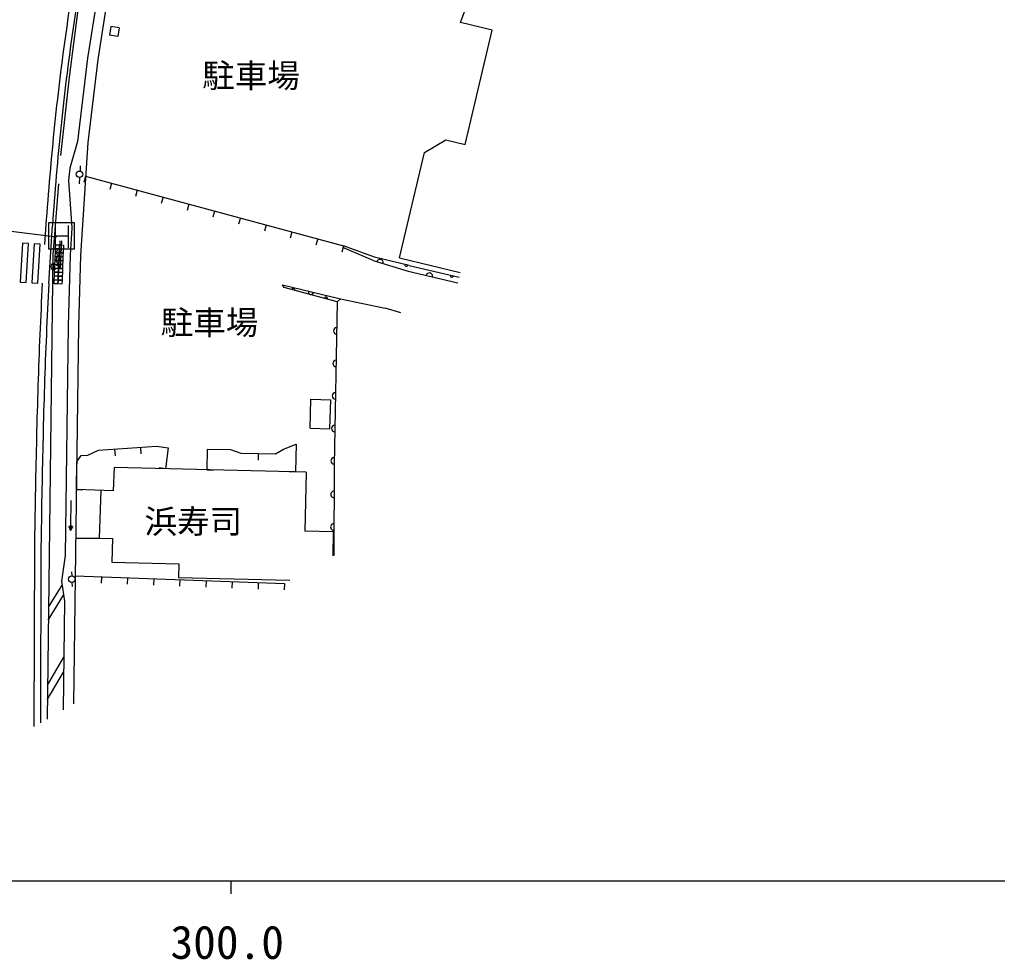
# Model space of a CAD drawing. Units: millimetres, scale not verified. Extents: x 40000 to 680000, y 20000 to 380000.
# Drawn here: x 351755 to 426938, y 198964 to 271214 of the extents above; entities that cross this region are included whole.
import ezdxf
from ezdxf.enums import TextEntityAlignment as Align

# ---------------------------------------------------------------- set-up
doc = ezdxf.new("R2010")
doc.units = ezdxf.units.MM
doc.header["$LTSCALE"] = 1000
for name, color, linetype, lineweight in [('M-BGD', 7, 'Continuous', 25), ('M-STR-STRC', 7, 'Continuous', 25), ('M-TTL-BAND', 7, 'Continuous', 25)]:
    doc.layers.add(name, color=color, linetype=linetype, lineweight=lineweight)
doc.styles.add('ＭＳ ゴシック', font='')
doc.styles.get('ＭＳ ゴシック').set_extended_font_data('MS Gothic')

msp = doc.modelspace()

# ---------------------------------------------------------------- linework, layer by layer
at = {"layer": 'M-BGD'}
for p, q in [((358809, 279734), (356967, 268241)), ((359597, 279592), (357760, 268131)), ((385645, 270994), (386882, 274298)), ((356237, 271953), (355580, 266775)), ((358785, 270691), (358674, 270023)), ((359422, 270588), (358785, 270691)), ((388103, 270407), (385645, 270994)), ((359311, 269920), (358674, 270023)), ((359422, 270588), (359311, 269920)), ((386006, 261618), (388103, 270407)), ((356967, 268241), (356209, 261853)), ((357760, 268131), (357004, 261761)), ((355580, 266775), (354909, 260756)), ((355158, 265040), (355103, 264550)), ((355050, 264066), (354997, 263583)), ((355103, 264550), (355050, 264066)), ((354997, 263583), (354946, 263099)), ((354897, 262615), (354848, 262131)), ((354946, 263099), (354897, 262615)), ((354800, 261646), (354754, 261161)), ((354848, 262131), (354800, 261646)), ((356209, 261853), (355617, 259791)), ((357004, 261761), (356445, 253074)), ((382899, 260984), (384517, 261973)), ((384517, 261973), (386006, 261618)), ((354754, 261161), (354708, 260676)), ((380959, 252885), (382899, 260984)), ((354664, 260190), (354620, 259705)), ((354708, 260676), (354664, 260190)), ((354620, 259705), (354578, 259218)), ((355617, 259791), (355528, 258853)), ((356435, 259566), (356445, 259978)), ((354537, 258732), (354496, 258246)), ((354578, 259218), (354537, 258732)), ((355528, 258853), (355781, 255209)), ((356355, 259075), (356325, 258595)), ((356837, 259168), (356707, 258685)), ((356837, 259168), (376657, 253824)), ((358819, 258634), (358689, 258151)), ((354736, 258591), (354314, 253138)), ((354496, 258246), (354457, 257759)), ((360801, 258099), (360671, 257617)), ((354419, 257272), (354381, 256784)), ((354457, 257759), (354419, 257272)), ((362783, 257565), (362653, 257082)), ((354381, 256784), (354345, 256297)), ((364765, 257030), (364635, 256548)), ((366747, 256496), (366617, 256013)), ((354310, 255809), (354280, 255392)), ((354345, 256297), (354310, 255809)), ((368729, 255962), (368599, 255479)), ((354631, 254481), (349918, 255069)), ((354003, 250912), (354280, 255392)), ((355781, 255209), (355646, 253111)), ((370711, 255427), (370580, 254944)), ((372693, 254893), (372562, 254410)), ((354796, 252443), (354879, 254201)), ((354909, 252190), (355004, 254198)), ((374675, 254358), (374544, 253876)), ((354509, 253300), (354521, 253600)), ((354521, 253600), (354821, 253588)), ((354523, 253600), (354535, 253900)), ((354823, 253588), (354523, 253600)), ((354535, 253900), (354835, 253888)), ((354821, 253588), (354809, 253289)), ((354809, 253289), (354821, 253588)), ((354821, 253588), (355120, 253576)), ((354835, 253888), (354823, 253588)), ((354823, 253588), (354835, 253888)), ((355123, 253576), (354823, 253588)), ((354835, 253888), (355135, 253876)), ((355120, 253576), (355108, 253277)), ((355135, 253876), (355123, 253576)), ((376657, 253824), (376526, 253341)), ((376657, 253824), (376526, 253341)), ((378942, 252691), (376618, 253682)), ((379056, 252946), (376657, 253824)), ((354314, 253138), (353868, 217444)), ((354469, 252401), (354481, 252701)), ((354481, 252701), (354493, 253001)), ((354781, 252689), (354481, 252701)), ((354481, 252701), (354780, 252689)), ((354493, 253001), (354793, 252989)), ((354495, 253001), (354507, 253300)), ((354795, 252989), (354495, 253001)), ((354507, 253300), (354806, 253289)), ((354809, 253289), (354509, 253300)), ((354780, 252689), (354768, 252389)), ((354768, 252389), (354780, 252689)), ((354780, 252689), (355080, 252677)), ((354793, 252989), (354781, 252689)), ((354781, 252689), (354793, 252989)), ((355081, 252677), (354781, 252689)), ((354793, 252989), (355093, 252977)), ((354806, 253289), (354795, 252989)), ((354795, 252989), (354806, 253289)), ((355094, 252977), (354795, 252989)), ((354806, 253289), (355106, 253277)), ((355108, 253277), (354809, 253289)), ((355080, 252677), (355068, 252378)), ((355093, 252977), (355081, 252677)), ((355106, 253277), (355094, 252977)), ((355646, 253111), (355488, 247687)), ((356445, 253074), (356288, 247670)), ((378942, 252691), (381621, 251880)), ((381718, 252316), (379056, 252946)), ((380959, 252885), (385632, 251766)), ((354398, 251964), (354421, 252464)), ((354909, 252190), (354398, 251964)), ((354421, 252464), (354909, 252190)), ((354445, 251802), (354457, 252102)), ((354457, 252102), (354469, 252401)), ((354757, 252090), (354457, 252102)), ((354457, 252102), (354757, 252090)), ((354768, 252389), (354469, 252401)), ((354469, 252401), (354768, 252389)), ((354757, 252090), (354745, 251790)), ((354745, 251790), (354757, 252090)), ((354768, 252389), (354757, 252090)), ((354757, 252090), (354768, 252389)), ((355056, 252078), (354757, 252090)), ((354757, 252090), (355056, 252078)), ((355068, 252378), (354768, 252389)), ((354768, 252389), (355068, 252378)), ((355056, 252078), (355045, 251778)), ((355068, 252378), (355056, 252078)), ((381621, 251880), (385448, 250964)), ((381718, 252316), (385544, 251399)), ((354409, 250902), (354421, 251202)), ((354421, 251202), (354433, 251502)), ((354721, 251190), (354421, 251202)), ((354421, 251202), (354721, 251190)), ((354433, 251502), (354445, 251802)), ((354733, 251490), (354433, 251502)), ((354433, 251502), (354733, 251490)), ((354745, 251790), (354445, 251802)), ((354445, 251802), (354745, 251790)), ((354721, 251190), (354709, 250891)), ((354709, 250891), (354721, 251190)), ((354733, 251490), (354721, 251190)), ((354721, 251190), (354733, 251490)), ((355021, 251179), (354721, 251190)), ((354721, 251190), (355021, 251179)), ((354745, 251790), (354733, 251490)), ((354733, 251490), (354745, 251790)), ((355033, 251478), (354733, 251490)), ((354733, 251490), (355033, 251478)), ((355045, 251778), (354745, 251790)), ((354745, 251790), (355045, 251778)), ((355021, 251179), (355009, 250879)), ((355033, 251478), (355021, 251179)), ((355045, 251778), (355033, 251478)), ((353977, 250428), (353951, 249937)), ((354003, 250912), (353977, 250428)), ((354709, 250891), (354409, 250902)), ((355009, 250879), (354709, 250891)), ((372094, 250615), (371977, 250811)), ((371977, 250811), (376418, 249743)), ((376183, 249528), (372094, 250615)), ((353951, 249937), (353927, 249446)), ((376418, 249743), (376183, 249528)), ((376418, 249743), (379859, 249022)), ((353903, 248956), (353880, 248464)), ((353927, 249446), (353903, 248956)), ((376183, 249528), (375940, 236958)), ((381076, 248669), (379859, 249022)), ((353880, 248464), (353857, 247970)), ((353836, 247481), (353814, 246990)), ((353857, 247973), (353836, 247481)), ((355488, 247687), (355253, 230009)), ((356288, 247670), (355902, 218604)), ((353814, 246990), (353794, 246498)), ((353774, 246005), (353755, 245513)), ((353794, 246498), (353774, 246005)), ((353755, 245513), (353736, 245020)), ((353719, 244528), (353701, 244035)), ((353736, 245020), (353719, 244528)), ((353701, 244035), (353684, 243541)), ((353668, 243048), (353652, 242555)), ((353684, 243541), (353668, 243048)), ((353652, 242555), (353637, 242061)), ((353623, 241567), (353608, 241073)), ((353637, 242061), (353623, 241567)), ((374093, 239811), (374152, 242036)), ((374152, 242036), (375674, 241985)), ((375615, 239761), (375674, 241985)), ((353608, 241073), (353595, 240578)), ((353582, 240084), (353569, 239589)), ((353595, 240578), (353582, 240084)), ((353557, 239094), (353545, 238599)), ((353569, 239589), (353557, 239094)), ((374093, 239811), (375615, 239761)), ((353545, 238599), (353533, 238104)), ((353522, 237608), (353511, 237113)), ((353533, 238104), (353522, 237608)), ((359061, 238187), (359095, 237688)), ((361056, 238325), (361090, 237826)), ((370105, 237848), (370097, 237348)), ((353511, 237113), (353501, 236617)), ((375940, 236958), (375905, 230024)), ((353491, 236121), (353481, 235625)), ((353501, 236617), (353491, 236121)), ((359016, 236784), (358960, 234977)), ((373788, 236424), (359016, 236784)), ((362977, 236688), (362481, 236749)), ((366171, 236610), (366671, 236598)), ((372973, 236444), (372473, 236456)), ((373788, 236424), (373677, 231876)), ((353481, 235625), (353472, 235129)), ((353463, 234632), (353454, 234135)), ((353472, 235129), (353463, 234632)), ((356121, 235080), (356621, 235073)), ((358960, 234977), (356121, 235080)), ((358005, 235012), (357872, 231343)), ((353454, 234135), (353446, 233639)), ((355699, 234243), (355684, 232243)), ((353438, 233141), (353430, 232644)), ((353446, 233639), (353438, 233141)), ((353430, 232644), (353422, 232147)), ((355685, 232343), (355684, 232243)), ((353414, 231649), (353407, 231152)), ((353422, 232147), (353414, 231649)), ((355834, 232242), (355534, 232245)), ((355534, 232245), (355682, 231943)), ((355544, 232244), (355544, 232224)), ((355554, 232244), (355554, 232204)), ((355564, 232244), (355564, 232184)), ((355574, 232244), (355574, 232164)), ((355584, 232244), (355584, 232144)), ((355594, 232244), (355593, 232124)), ((355604, 232244), (355603, 232104)), ((355614, 232244), (355613, 232084)), ((355624, 232244), (355623, 232064)), ((355634, 232244), (355633, 232044)), ((355644, 232244), (355643, 232024)), ((355654, 232244), (355653, 232004)), ((355664, 232244), (355662, 231984)), ((355674, 232243), (355672, 231964)), ((355684, 232243), (355682, 231943)), ((355682, 231943), (355834, 232242)), ((355694, 232243), (355692, 231963)), ((355704, 232243), (355702, 231983)), ((355714, 232243), (355713, 232003)), ((355724, 232243), (355723, 232023)), ((355734, 232243), (355733, 232043)), ((355744, 232243), (355743, 232063)), ((355754, 232243), (355753, 232083)), ((355764, 232243), (355763, 232103)), ((355774, 232243), (355773, 232123)), ((355784, 232243), (355784, 232143)), ((355794, 232243), (355794, 232163)), ((355804, 232243), (355804, 232183)), ((355814, 232242), (355814, 232202)), ((355824, 232242), (355824, 232222)), ((375877, 231822), (373677, 231876)), ((375877, 231822), (375832, 229982)), ((353402, 230824), (353353, 217149)), ((353407, 231152), (353402, 230819)), ((356071, 231356), (357872, 231343)), ((357872, 231343), (358891, 231318)), ((358891, 231318), (358847, 229514)), ((355253, 230009), (354986, 228052)), ((358847, 229514), (363991, 229384)), ((363991, 229384), (363978, 228309)), ((355789, 228442), (355786, 228758)), ((354986, 228052), (355206, 226497)), ((355782, 227950), (355798, 227637)), ((356033, 228463), (356014, 227963)), ((356033, 228463), (372122, 227865)), ((358044, 228388), (358025, 227888)), ((360055, 228313), (360036, 227814)), ((362066, 228238), (362048, 227739)), ((372536, 228101), (363978, 228309)), ((364077, 228164), (364059, 227664)), ((366089, 228089), (366070, 227589)), ((368100, 228014), (368081, 227515)), ((370111, 227939), (370092, 227440)), ((372122, 227865), (372104, 227365)), ((372122, 227865), (372104, 227365)), ((353976, 226046), (355030, 227746)), ((353963, 225054), (355142, 226954)), ((355206, 226497), (355095, 218144)), ((353901, 220055), (355149, 222188)), ((353887, 218921), (355134, 221052))]:
    msp.add_line(p, q, dxfattribs=at)
for points in [[(356121, 235080), (356149, 237209), (356503, 237708), (357007, 237728), (357828, 238102), (362289, 238409), (363177, 238299), (362977, 236688)], [(366171, 236610), (366210, 238180), (367973, 238160), (368773, 237870), (371437, 237825), (372046, 238195), (373025, 238565), (372973, 236444)]]:
    msp.add_lwpolyline(points, dxfattribs=at)
for centre in [(356364, 259318), (355780, 228200)]:
    msp.add_circle(centre, 250, dxfattribs=at)
for centre, radius, start, end in [((548255, 243006), 194350, 166.8917, 173.49246), ((354891, 253339), 305, 97.23365, 257.36649), ((354863, 252740), 305, 97.23365, 257.36649), ((379468, 252532), 250, 343.16107, 163.16107), ((354412, 252214), 250, 87.8427, 266.75744), ((381488, 252370), 125, 166.68581, 346.68581), ((383260, 251488), 250, 346.53108, 166.53108), ((384997, 251531), 125, 166.53108, 346.53108), ((372804, 250427), 125, 345.11547, 165.11547), ((374165, 250285), 200, 166.47422, 346.47422), ((375315, 249759), 125, 345.11547, 165.11547), ((376139, 247279), 250, 88.89216, 268.89216), ((376091, 244779), 250, 88.89216, 268.89216), ((376043, 242280), 250, 88.89216, 268.89216), ((375994, 239780), 250, 88.89216, 268.89216), ((375946, 237281), 250, 88.89216, 268.89216), ((375929, 234708), 250, 89.71726, 269.71726), ((375916, 232208), 250, 89.71726, 269.71726)]:
    msp.add_arc(centre, radius, start, end, dxfattribs=at)
at = {"layer": 'M-STR-STRC'}
for p, q in [((354661, 265096), (354606, 264605)), ((354553, 264121), (354500, 263636)), ((354606, 264605), (354553, 264121)), ((354449, 263151), (354399, 262666)), ((354500, 263636), (354449, 263151)), ((354399, 262666), (354350, 262180)), ((354303, 261694), (354256, 261208)), ((354350, 262180), (354303, 261694)), ((354256, 261208), (354210, 260722)), ((354166, 260235), (354122, 259748)), ((354210, 260722), (354166, 260235)), ((354122, 259748), (354080, 259261)), ((354038, 258774), (353998, 258286)), ((354080, 259261), (354038, 258774)), ((353998, 258286), (353959, 257799)), ((353920, 257310), (353883, 256822)), ((353959, 257799), (353920, 257310)), ((353883, 256822), (353846, 256334)), ((353811, 255845), (353675, 253927)), ((353846, 256334), (353811, 255845)), ((355970, 255588), (353970, 255588)), ((353970, 255588), (353970, 253588)), ((354510, 253673), (354510, 255373)), ((355501, 255383), (355501, 253679)), ((355970, 253588), (355970, 255588)), ((354510, 254588), (355501, 254588)), ((351982, 254028), (351805, 251033)), ((352431, 253999), (351982, 254028)), ((352254, 251007), (352431, 253999)), ((352881, 253979), (352703, 250984)), ((353330, 253950), (352881, 253979)), ((353152, 250958), (353330, 253950)), ((353970, 253588), (355970, 253588)), ((351805, 251033), (352254, 251007)), ((352703, 250984), (353152, 250958)), ((353478, 250454), (353452, 249963)), ((353503, 250938), (353478, 250454)), ((353452, 249963), (353427, 249471)), ((353404, 248979), (353380, 248488)), ((353427, 249471), (353404, 248979)), ((353380, 248488), (353358, 247993)), ((353336, 247503), (353315, 247011)), ((353358, 247995), (353336, 247503)), ((353315, 247011), (353294, 246518)), ((353275, 246025), (353255, 245532)), ((353294, 246518), (353275, 246025)), ((353255, 245532), (353237, 245039)), ((353219, 244546), (353201, 244052)), ((353237, 245039), (353219, 244546)), ((353201, 244052), (353185, 243558)), ((353168, 243064), (353153, 242570)), ((353185, 243558), (353168, 243064)), ((353153, 242570), (353138, 242076)), ((353123, 241581), (353109, 241087)), ((353138, 242076), (353123, 241581)), ((353095, 240592), (353082, 240097)), ((353109, 241087), (353095, 240592)), ((353082, 240097), (353069, 239602)), ((353057, 239107), (353045, 238611)), ((353069, 239602), (353057, 239107)), ((353045, 238611), (353033, 238115)), ((353022, 237620), (353012, 237124)), ((353033, 238115), (353022, 237620)), ((353012, 237124), (353001, 236627)), ((352991, 236131), (352982, 235635)), ((353001, 236627), (352991, 236131)), ((352982, 235635), (352972, 235138)), ((352963, 234641), (352954, 234144)), ((352972, 235138), (352963, 234641)), ((352954, 234144), (352946, 233647)), ((352938, 233150), (352930, 232652)), ((352946, 233647), (352938, 233150)), ((352930, 232652), (352922, 232155)), ((352914, 231657), (352907, 231159)), ((352922, 232155), (352914, 231657)), ((352902, 230826), (352852, 216863)), ((352907, 231159), (352902, 230826))]:
    msp.add_line(p, q, dxfattribs=at)
msp.add_arc((548255, 243006), 194850, 166.8917, 173.49246, dxfattribs=at)
at = {"layer": 'M-TTL-BAND'}
for p, q in [((40000, 205000), (579000, 205000)), ((368000, 205000), (368000, 204000))]:
    msp.add_line(p, q, dxfattribs=at)

# ---------------------------------------------------------------- texts
at = {"layer": 'M-BGD', "style": 'ＭＳ ゴシック'}
for s, p in [('駐車場', (365803, 265439)), ('駐車場', (362610, 246454)), ('浜寿司', (361360, 231165))]:
    msp.add_text(s, height=1833, dxfattribs=at).set_placement(p, align=Align.BOTTOM_LEFT)
at = {"layer": 'M-TTL-BAND', "style": 'ＭＳ ゴシック'}
msp.add_text('300.0', height=2566, dxfattribs=at).set_placement((367721, 198236), align=Align.BOTTOM_CENTER)

doc.saveas('drawing.dxf')
